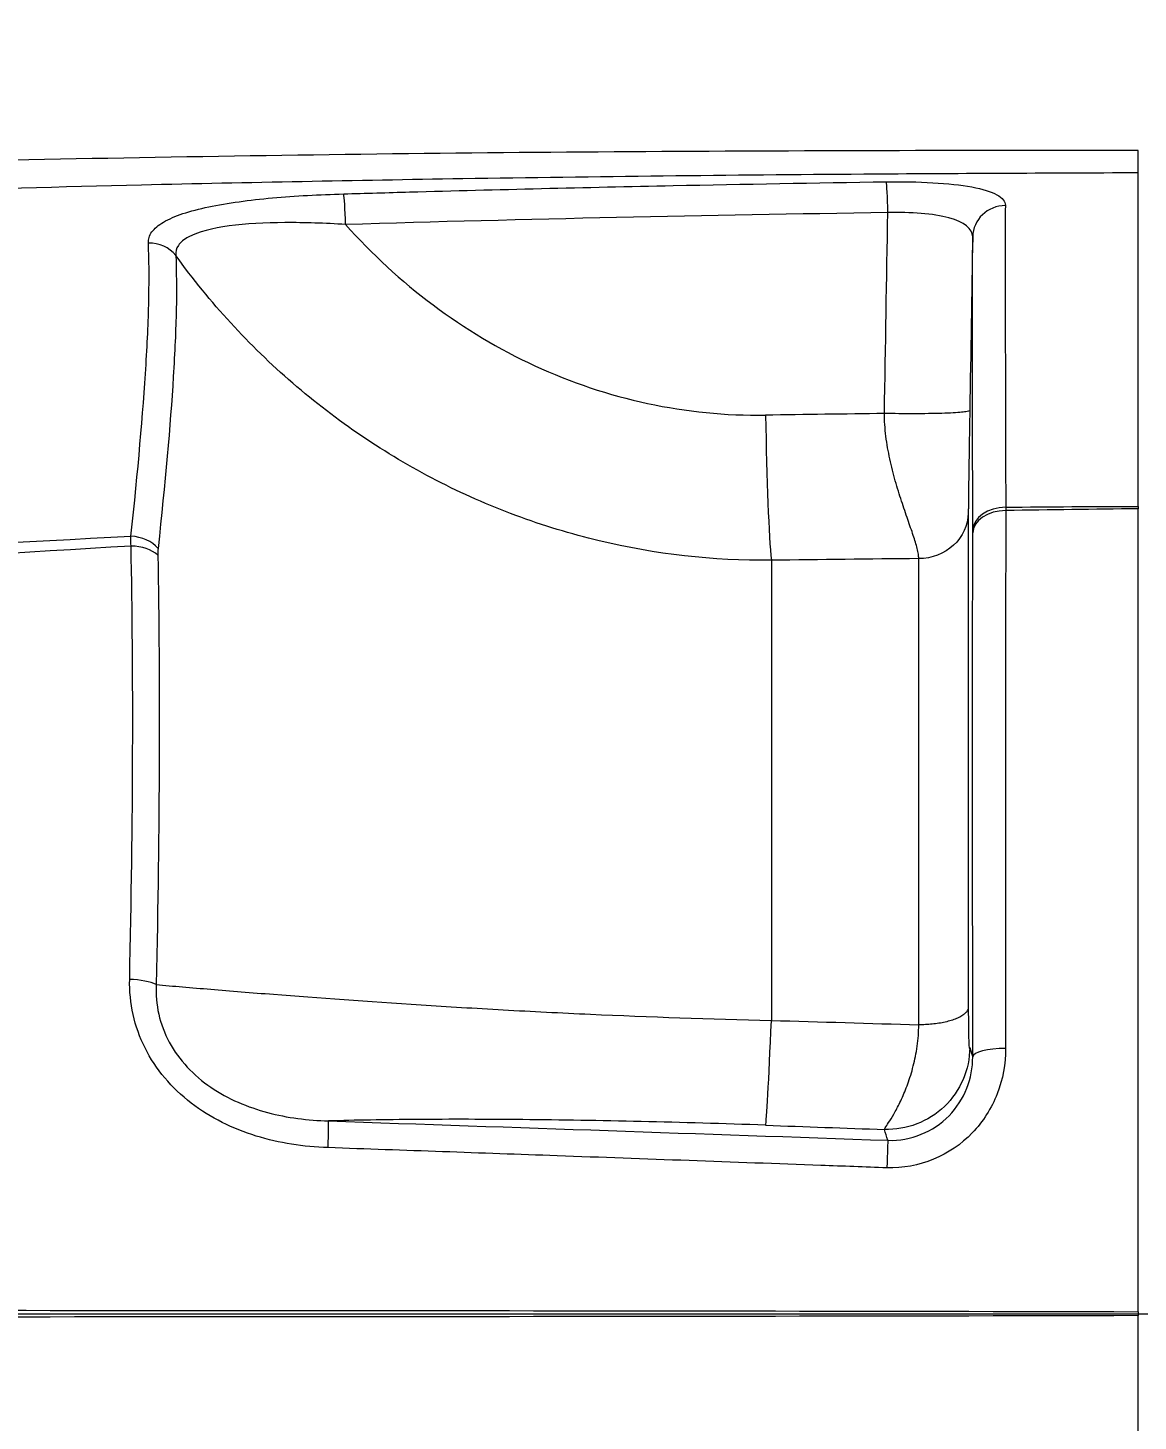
# Model space of a CAD drawing. Header units: millimetres. Extents: x 0 to 594, y 0 to 532.
# Drawn here: x 175.24 to 178.605, y 330.574 to 334.796 of the extents above; entities that cross this region are included whole.
import ezdxf
from ezdxf.lldxf.tags import DXFTag

# ---------------------------------------------------------------- set-up
doc = ezdxf.new("R2010")
doc.units = ezdxf.units.MM
for name, color, linetype, true_color in [('1', 7, 'Continuous', 0xffffff), ('10', 7, 'Continuous', 0xffffff), ('11', 7, 'Continuous', 0xffffff), ('4', 7, 'Continuous', 0xffffff)]:
    doc.layers.add(name, color=color, linetype=linetype, true_color=true_color)
doc.styles.add('iso-1', font='isocp.shx')
tags = doc.linetypes.add('DASHED', pattern=[25.72, 12.86, -12.86]).pattern_tags.tags
tags[6:7] = [DXFTag(74, 4), DXFTag(75, 0), DXFTag(340, '0'), DXFTag(46, 0.0), DXFTag(50, 0.0), DXFTag(44, 0.0), DXFTag(45, 0.0)]
tags[4:5] = [DXFTag(74, 4), DXFTag(75, 0), DXFTag(340, '0'), DXFTag(46, 0.0), DXFTag(50, 0.0), DXFTag(44, 0.0), DXFTag(45, 0.0)]
doc.dimstyles.get("Standard").update_dxf_attribs({"dimtxt": 0.18, "dimasz": 0.18, "dimexe": 0.18, "dimexo": 0.0625, "dimgap": 0.09, "dimtad": 0, "dimtih": 1, "dimtoh": 1, "dimdec": 4, "dimzin": 0, "dimdsep": 46, "dimtxsty": 'Standard', "dimcen": 0.09, "dimadec": 0, "dimazin": 0, "dimtfac": 1, "dimtdec": 4, "dimtofl": 0, "dimtmove": 0, "dimatfit": 3, "dimfxl": 1, "dimtolj": 1, "dimtzin": 0, "dimarcsym": 0})

# ---------------------------------------------------------------- blocks, each defined once
blk = doc.blocks.new('_U0')
at = {"layer": '1', "color": 250, "lineweight": 13}
for p, q in [((163.104778, 323.899195), (163.104778, 366.111489)), ((195.854778, 334.849195), (195.854778, 366.111489)), ((163.104778, 364.611489), (195.854778, 364.611489))]:
    blk.add_line(p, q, dxfattribs=at)
at = {"layer": '1', "color": 250, "lineweight": 18}
for points in [[(163.104778, 364.611489), (166.604776, 365.072273), (166.604779, 364.150705), (163.104778, 364.611489)], [(195.854778, 364.611489), (192.35478, 364.150705), (192.354776, 365.072273), (195.854778, 364.611489)]]:
    blk.add_solid(points, dxfattribs=at)
at = {"layer": '1', "color": 250, "linetype": 'Continuous', "lineweight": 18, "insert": (177.088725, 365.182542), "char_height": 3.5, "attachment_point": 7, "line_spacing_factor": 0.963855, "style": 'iso-1'}
blk.add_mtext('\\W0.6850;655', dxfattribs=at)

msp = doc.modelspace()

# ---------------------------------------------------------------- linework, layer by layer
at = {"layer": '1', "color": 250, "linetype": 'Continuous', "lineweight": 13}
msp.add_arc((163.10478, 409.45204), 121.09098, 275, 90, dxfattribs=at)
at = {"layer": '10', "color": 250, "linetype": 'Continuous', "lineweight": 18}
msp.add_arc((163.10478, 284.3992), 72.5978, 295, 185, dxfattribs=at)
at = {"layer": '11', "color": 250, "linetype": 'DASHED', "lineweight": 18}
msp.add_line((163.10478, 330.8992), (195.85478, 330.8992), dxfattribs=at)
at = {"layer": '4', "color": 250, "linetype": 'Continuous', "lineweight": 18}
msp.add_line((178.09011, 333.32509), (178.09011, 331.82734), dxfattribs=at)
at = {"layer": '4', "color": 250, "linetype": 'Continuous', "lineweight": 13}
for p, q in [((177.49312, 333.18232), (177.49312, 331.78792)), ((177.94014, 331.77467), (177.94014, 333.18743))]:
    msp.add_line(p, q, dxfattribs=at)
for centre, major_axis, ratio, start_param, end_param in [((177.84254, 334.23062), (-0.00148, 0.09999), 0.03572, 4.7641925, 6.1245199), ((176.19931, 334.1946), (-0.00294, 0.09996), 0.03647, 4.7636669, 6.0867634), ((178.20332, 334.16068), (0.1, -0.00014), 0.967974, 1.5823092, 3.1254533), ((175.60795, 334.04884), (0.09989, 0.00478), 0.949044, 0.5942952, 1.5544445), ((212.33498, 330.86208), (-84.67315, 0.15933), 0.034919, 5.132102, 5.1367653), ((177.49312, 333.64826), (-0.00695, 0.49995), 0.035671, 1.6226337, 2.7701312), ((178.20337, 333.27085), (0.1, 0.00006), 0.722424, 1.5687077, 3.1237349), ((178.20337, 333.26407), (0.1, -0.00005), 0.688511, 1.5684692, 3.1245182), ((175.55194, 333.18002), (0.09935, -0.01135), 0.750714, 0.6801751, 1.6519392), ((175.55108, 333.16002), (0.09998, 0.00193), 0.653354, 0.5853299, 1.5415417), ((212.25958, 330.89623), (-84.54083, 0.12961), 0.028975, 5.1304528, 5.1362461), ((175.54603, 331.8801), (0.09997, -0.00231), 0.320657, 0.6013482, 1.5541522), ((177.49312, 331.9693), (0.01784, 0.49968), 0.013885, 3.1939257, 4.3414232), ((212.08102, 330.90262), (-84.28519, 2.44128), 0.001515, 1.1479832, 1.1537916), ((178.20342, 331.67731), (0.1, 0.00005), 0.256977, 1.5728273, 3.1240241), ((176.14751, 331.38335), (0.00342, 0.09994), 0.014945, 4.9035009, 6.2308515), ((211.88485, 330.40981), (-84.03053, 2.93092), 0.00182, 1.1489712, 1.1536651), ((177.84275, 331.32471), (0.0035, 0.09994), 0.000979, 0.052328, 1.4058162)]:
    msp.add_ellipse(centre, major_axis=major_axis, ratio=ratio, start_param=start_param, end_param=end_param, dxfattribs=at)
at = {"layer": '4', "color": 250, "linetype": 'Continuous', "lineweight": 18}
for points, knots in [([(178.60478, 334.42433), (178.09016, 334.4242), (177.57684, 334.42346), (176.5527, 334.41681), (176.04182, 334.41056), (174.50719, 334.38242), (173.48336, 334.35174), (172.4584, 334.31274)], [0, 0, 0, 0, 0.25, 0.25, 0.5, 0.5, 1, 1, 1, 1]), ([(178.60478, 333.34556), (178.60478, 333.48817), (178.60478, 333.61663), (178.60478, 333.84629), (178.60478, 333.94795), (178.60478, 334.20675), (178.60478, 334.31405), (178.60478, 334.35627)], [0, 0, 0, 0, 0.25, 0.25, 0.5, 0.5, 1, 1, 1, 1]), ([(178.60478, 330.90516), (178.60478, 331.13217), (178.60478, 331.35495), (178.60478, 331.68303), (178.60478, 331.79137), (178.60478, 332.00597), (178.60478, 332.11277), (178.60478, 332.42493), (178.60478, 332.62241), (178.60478, 332.99666), (178.60478, 333.17441), (178.60478, 333.33814)], [0, 0, 0, 0, 0.25, 0.25, 0.375, 0.375, 0.5, 0.5, 0.75, 0.75, 1, 1, 1, 1]), ([(178.60478, 328.46025), (178.60478, 328.62388), (178.60478, 328.79937), (178.60478, 329.07969), (178.60478, 329.176), (178.60478, 329.37444), (178.60478, 329.47712), (178.60478, 329.78932), (178.60478, 330.00287), (178.60478, 330.44054), (178.60478, 330.66607), (178.60478, 330.89323)], [0, 0, 0, 0, 0.25, 0.25, 0.375, 0.375, 0.5, 0.5, 0.75, 0.75, 1, 1, 1, 1])]:
    msp.add_open_spline(points, degree=3, knots=knots, dxfattribs=at)
for points in [[(178.60478, 334.35628), (178.60478, 334.36605), (178.60478, 334.38874), (178.60478, 334.42433)], [(178.60478, 333.34556), (178.60478, 333.34313), (178.60478, 333.34065), (178.60478, 333.33814)], [(178.60478, 330.90516), (178.60478, 330.90119), (178.60478, 330.8972), (178.60478, 330.89323)]]:
    msp.add_open_spline(points, degree=3, dxfattribs=at)
at = {"layer": '4', "color": 250, "linetype": 'Continuous', "lineweight": 13}
for points, knots in [([(178.60478, 334.35627), (178.3276, 334.35514), (177.64525, 334.35235), (176.63845, 334.34102), (175.42325, 334.31723), (174.33874, 334.28565), (173.2776, 334.24748), (172.70204, 334.22353), (172.40094, 334.21101)], [0, 0, 0, 0, 0.1339893, 0.3298528, 0.4867137, 0.7215288, 0.8543246, 1, 1, 1, 1]), ([(176.19713, 334.29266), (176.26372, 334.29464), (176.33031, 334.29657), (176.66327, 334.30588), (176.92966, 334.31233), (177.41125, 334.32227), (177.62644, 334.32609), (177.84164, 334.32936)], [0, 0, 0, 0, 0.1214961, 0.1214961, 0.6074867, 0.6074867, 1, 1, 1, 1]), ([(177.84164, 334.32936), (177.89014, 334.3301), (177.9382, 334.32917), (178.02693, 334.32394), (178.0674, 334.31959), (178.13332, 334.30746), (178.15932, 334.29955), (178.19366, 334.28068), (178.20235, 334.26964), (178.2023, 334.25747)], [0, 0, 0, 0, 0.25, 0.25, 0.5, 0.5, 0.75, 0.75, 1, 1, 1, 1]), ([(175.60504, 334.1437), (175.6045, 334.15534), (175.608, 334.16647), (175.62337, 334.18777), (175.63545, 334.19799), (175.6829, 334.22586), (175.7306, 334.24134), (175.84531, 334.26543), (175.91115, 334.27407), (176.0509, 334.28663), (176.12359, 334.29046), (176.19713, 334.29266)], [0, 0, 0, 0, 0.125, 0.125, 0.25, 0.25, 0.5, 0.5, 0.75, 0.75, 1, 1, 1, 1]), ([(178.10334, 334.16238), (178.10349, 334.18708), (178.07824, 334.20746), (177.98407, 334.2326), (177.91538, 334.23781), (177.84603, 334.23585)], [0, 0, 0, 0, 0.5, 0.5, 1, 1, 1, 1]), ([(178.2023, 334.25747), (178.20199, 334.17749), (178.20193, 334.06024), (178.20224, 333.83032), (178.20241, 333.74401), (178.20287, 333.55541), (178.20317, 333.45324), (178.20354, 333.3431)], [0, 0, 0, 0, 0.5, 0.5, 0.75, 0.75, 1, 1, 1, 1]), ([(176.2028, 334.19983), (176.14055, 334.20365), (176.07887, 334.20585), (175.95839, 334.20517), (175.90111, 334.20231), (175.79887, 334.18858), (175.7556, 334.17758), (175.7131, 334.15472), (175.70241, 334.1459), (175.68943, 334.12691), (175.68692, 334.11674), (175.68817, 334.10588)], [0, 0, 0, 0, 0.25, 0.25, 0.5, 0.5, 0.75, 0.75, 0.875, 0.875, 1, 1, 1, 1]), ([(176.2028, 334.19983), (176.28247, 334.11039), (176.37083, 334.02872), (176.56465, 333.88362), (176.66747, 333.8221), (176.8852, 333.72161), (177.00124, 333.68266), (177.23531, 333.63243), (177.35441, 333.62043), (177.47567, 333.62211)], [0, 0, 0, 0, 0.25, 0.25, 0.5, 0.5, 0.75, 0.75, 1, 1, 1, 1]), ([(178.10338, 333.27209), (178.10332, 333.37933), (178.10328, 333.47881), (178.10321, 333.66245), (178.10319, 333.74649), (178.10318, 333.97035), (178.10323, 334.0845), (178.10334, 334.16238)], [0, 0, 0, 0, 0.25, 0.25, 0.5, 0.5, 1, 1, 1, 1]), ([(175.55238, 333.25528), (175.57342, 333.45361), (175.58898, 333.62701), (175.60253, 333.84988), (175.60542, 333.91794), (175.60779, 334.0411), (175.60727, 334.09613), (175.60504, 334.1437)], [0, 0, 0, 0, 0.5, 0.5, 0.75, 0.75, 1, 1, 1, 1]), ([(175.68817, 334.10588), (175.6903, 334.0587), (175.69073, 334.00395), (175.68819, 333.88119), (175.68523, 333.81325), (175.67147, 333.59051), (175.65579, 333.41692), (175.63454, 333.2181)], [0, 0, 0, 0, 0.25, 0.25, 0.5, 0.5, 1, 1, 1, 1]), ([(177.49312, 333.18232), (177.31583, 333.18073), (177.14194, 333.2006), (176.88604, 333.26163), (176.80103, 333.28745), (176.63593, 333.34882), (176.55585, 333.38426), (176.40048, 333.46436), (176.32519, 333.50903), (176.17942, 333.60768), (176.10899, 333.66174), (175.91008, 333.83379), (175.79191, 333.96271), (175.68817, 334.10588)], [0, 0, 0, 0, 0.25, 0.25, 0.375, 0.375, 0.5, 0.5, 0.625, 0.625, 0.75, 0.75, 1, 1, 1, 1]), ([(177.94014, 333.18743), (177.93979, 333.19187), (177.93908, 333.20096), (177.93422, 333.22316), (177.92398, 333.25661), (177.9069, 333.30488), (177.89103, 333.35126), (177.8781, 333.39153), (177.86558, 333.43338), (177.85157, 333.48826), (177.84127, 333.54624), (177.83658, 333.59269), (177.83612, 333.61586), (177.83589, 333.62708)], [0, 0, 0, 0, 0.0604155, 0.1239667, 0.2489313, 0.3752184, 0.5037061, 0.5676543, 0.6312929, 0.7578359, 0.8808038, 0.9422781, 1, 1, 1, 1]), ([(178.09458, 333.63597), (178.09438, 333.62424), (178.09408, 333.60628), (178.09367, 333.58181), (178.09321, 333.55496), (178.09262, 333.51913), (178.09189, 333.47402), (178.09121, 333.42831), (178.09062, 333.38492), (178.09029, 333.35441), (178.09014, 333.33517), (178.09012, 333.32842), (178.09012, 333.32509)], [0, 0, 0, 0, 0.0979765, 0.1499299, 0.2047423, 0.322433, 0.4488477, 0.5829429, 0.7201168, 0.8594995, 0.9305268, 1, 1, 1, 1]), ([(178.09012, 333.32509), (178.08944, 333.28882), (178.07297, 333.25303), (178.01758, 333.20218), (177.97897, 333.18743), (177.94014, 333.18743)], [0, 0, 0, 0, 0.5, 0.5, 1, 1, 1, 1]), ([(178.20364, 333.33292), (178.20317, 333.10323), (178.2029, 332.85135), (178.20278, 332.44138), (178.20279, 332.29854), (178.20292, 332.00574), (178.20304, 331.85603), (178.20321, 331.703)], [0, 0, 0, 0, 0.5, 0.5, 0.75, 0.75, 1, 1, 1, 1]), ([(178.10344, 331.67771), (178.10337, 331.82677), (178.10331, 331.97258), (178.10324, 332.25778), (178.10322, 332.39692), (178.1032, 332.79624), (178.10326, 333.04158), (178.10338, 333.2653)], [0, 0, 0, 0, 0.25, 0.25, 0.5, 0.5, 1, 1, 1, 1]), ([(159.85478, 332.75211), (160.51105, 332.69023), (161.16689, 332.65177), (162.47791, 332.6072), (163.13312, 332.60115), (165.09821, 332.61697), (166.4083, 332.67239), (169.02181, 332.82027), (170.32622, 332.91339), (172.93681, 333.09726), (174.24287, 333.18874), (175.55238, 333.25528)], [0, 0, 0, 0, 0.125, 0.125, 0.25, 0.25, 0.5, 0.5, 0.75, 0.75, 1, 1, 1, 1]), ([(175.55274, 333.22537), (174.24325, 333.14831), (172.93771, 333.04535), (170.32857, 332.83703), (169.02512, 332.73087), (166.41326, 332.55348), (165.10402, 332.4815), (163.13841, 332.43703), (162.48274, 332.43291), (161.16999, 332.45559), (160.51292, 332.48235), (159.85478, 332.53117)], [0, 0, 0, 0, 0.25, 0.25, 0.5, 0.5, 0.75, 0.75, 0.875, 0.875, 1, 1, 1, 1]), ([(175.54843, 331.91212), (175.55377, 332.15387), (175.55679, 332.38421), (175.55817, 332.82276), (175.55652, 333.03212), (175.55274, 333.22537)], [0, 0, 0, 0, 0.5, 0.5, 1, 1, 1, 1]), ([(175.63372, 333.19772), (175.6372, 333.00641), (175.63866, 332.799), (175.6371, 332.3644), (175.6341, 332.13606), (175.62888, 331.89633)], [0, 0, 0, 0, 0.5, 0.5, 1, 1, 1, 1]), ([(176.14963, 331.40228), (176.07505, 331.40493), (176.00232, 331.41584), (175.86171, 331.45921), (175.79334, 331.49241), (175.70553, 331.55995), (175.67831, 331.58577), (175.63144, 331.64151), (175.61138, 331.67168), (175.5623, 331.76966), (175.54686, 331.84085), (175.54843, 331.91212)], [0, 0, 0, 0, 0.25, 0.25, 0.5, 0.5, 0.625, 0.625, 0.75, 0.75, 1, 1, 1, 1]), ([(175.62888, 331.89633), (175.62592, 331.83672), (175.63905, 331.77625), (175.69788, 331.66725), (175.74268, 331.6206), (175.84645, 331.5498), (175.906, 331.5248), (176.02646, 331.49272), (176.0882, 331.485), (176.151, 331.48315)], [0, 0, 0, 0, 0.25, 0.25, 0.5, 0.5, 0.75, 0.75, 1, 1, 1, 1]), ([(175.62888, 331.89633), (175.67962, 331.89193), (175.73534, 331.88719), (175.85401, 331.87736), (175.91729, 331.87225), (176.11899, 331.85651), (176.27081, 331.84539), (176.51208, 331.82984), (176.59513, 331.82481), (176.76661, 331.81528), (176.85542, 331.81077), (177.1235, 331.7986), (177.30728, 331.79221), (177.49312, 331.78792)], [0, 0, 0, 0, 0.125, 0.125, 0.25, 0.25, 0.5, 0.5, 0.625, 0.625, 0.75, 0.75, 1, 1, 1, 1]), ([(178.09012, 331.82734), (178.09012, 331.81973), (178.09014, 331.80436), (178.09029, 331.77686), (178.09075, 331.73693), (178.09163, 331.7116), (178.09261, 331.7037), (178.09321, 331.70362), (178.09366, 331.70477), (178.09408, 331.70609), (178.09438, 331.70586), (178.09458, 331.7057)], [0, 0, 0, 0, 0.0693361, 0.1399941, 0.2788984, 0.5491967, 0.6764905, 0.7940689, 0.8486947, 0.9009371, 1, 1, 1, 1]), ([(177.83589, 331.45743), (177.83612, 331.45824), (177.83658, 331.45992), (177.84123, 331.46731), (177.85153, 331.48261), (177.8657, 331.50593), (177.87806, 331.52938), (177.89097, 331.55592), (177.90709, 331.5944), (177.92385, 331.64816), (177.93422, 331.69883), (177.93909, 331.74153), (177.93979, 331.76379), (177.94014, 331.77467)], [0, 0, 0, 0, 0.058273, 0.1203076, 0.2431633, 0.3693185, 0.4335888, 0.4976332, 0.6251943, 0.7524171, 0.87671, 0.9396899, 1, 1, 1, 1]), ([(178.09458, 331.7057), (178.09419, 331.63913), (178.06582, 331.57314), (177.96965, 331.48085), (177.90251, 331.45516), (177.83589, 331.45743)], [0, 0, 0, 0, 0.5, 0.5, 1, 1, 1, 1]), ([(178.20321, 331.703), (178.20326, 331.65614), (178.19476, 331.60982), (178.16046, 331.5219), (178.13477, 331.48115), (178.03606, 331.37827), (177.94034, 331.33755), (177.84323, 331.34112)], [0, 0, 0, 0, 0.25, 0.25, 0.5, 0.5, 1, 1, 1, 1]), ([(178.09458, 331.7057), (178.09732, 331.69696), (178.10009, 331.68821), (178.10307, 331.67887), (178.10325, 331.67829), (178.10344, 331.67771)], [0, 0, 0, 0, 0.9377425, 0.9377425, 1, 1, 1, 1]), ([(177.84624, 331.42451), (177.91585, 331.42204), (177.98455, 331.45071), (178.07869, 331.54724), (178.1036, 331.61296), (178.10344, 331.67771)], [0, 0, 0, 0, 0.5, 0.5, 1, 1, 1, 1]), ([(177.47567, 331.47029), (177.34768, 331.47486), (177.22209, 331.47854), (176.97553, 331.48422), (176.8538, 331.48621), (176.62684, 331.4883), (176.51937, 331.48846), (176.32058, 331.48704), (176.23112, 331.48549), (176.151, 331.48315)], [0, 0, 0, 0, 0.25, 0.25, 0.5, 0.5, 0.75, 0.75, 1, 1, 1, 1]), ([(177.84323, 331.34112), (177.77661, 331.34358), (177.70999, 331.34602), (177.37687, 331.35823), (177.11038, 331.36789), (176.61247, 331.38581), (176.38104, 331.39407), (176.14963, 331.40228)], [0, 0, 0, 0, 0.1180101, 0.1180101, 0.5900572, 0.5900572, 1, 1, 1, 1]), ([(159.85478, 330.92021), (160.63856, 330.92001), (161.42105, 330.91896), (162.98483, 330.91657), (163.76611, 330.91524), (166.1091, 330.91188), (167.67003, 330.91061), (170.79241, 330.9097), (172.35386, 330.90993), (175.47839, 330.90942), (177.04118, 330.90895), (178.60478, 330.90516)], [0, 0, 0, 0, 0.125, 0.125, 0.25, 0.25, 0.5, 0.5, 0.75, 0.75, 1, 1, 1, 1]), ([(178.60478, 330.89323), (177.04118, 330.88944), (175.47839, 330.88897), (172.35386, 330.88846), (170.79241, 330.88869), (167.67003, 330.88778), (166.1091, 330.88651), (163.76611, 330.88315), (162.98483, 330.88182), (161.42105, 330.87943), (160.63856, 330.87838), (159.85478, 330.87818)], [0, 0, 0, 0, 0.25, 0.25, 0.5, 0.5, 0.75, 0.75, 0.875, 0.875, 1, 1, 1, 1])]:
    msp.add_open_spline(points, degree=3, knots=knots, dxfattribs=at)
for points in [[(177.84603, 334.23585), (177.29819, 334.22772), (176.75044, 334.21594), (176.2028, 334.19983)], [(177.83589, 333.62708), (177.83924, 333.83001), (177.84262, 334.03293), (177.84603, 334.23585)], [(178.10334, 334.16238), (178.10039, 333.98691), (178.09747, 333.81144), (178.09458, 333.63597)], [(178.20354, 333.3431), (178.33727, 333.34451), (178.47102, 333.34535), (178.60478, 333.34556)], [(178.20354, 333.3431), (178.20357, 333.33978), (178.20361, 333.33639), (178.20364, 333.33292)], [(178.60478, 333.33814), (178.47105, 333.33702), (178.33733, 333.33526), (178.20364, 333.33292)], [(178.10338, 333.2653), (178.10338, 333.26761), (178.10338, 333.26988), (178.10338, 333.27209)], [(175.55274, 333.22537), (175.5522, 333.23601), (175.55208, 333.24603), (175.55238, 333.25528)], [(175.63454, 333.2181), (175.63387, 333.21178), (175.63359, 333.20495), (175.63372, 333.19772)], [(176.151, 331.48315), (176.71606, 331.46383), (177.28114, 331.4443), (177.84624, 331.42451)], [(177.84624, 331.42451), (177.84276, 331.43548), (177.83931, 331.44646), (177.83589, 331.45743)]]:
    msp.add_open_spline(points, degree=3, dxfattribs=at)
for points, weights in [([(178.09458, 333.63597), (178.09308, 333.62238), (177.83589, 333.62708)], [1, 0.696744211055, 1]), ([(178.09012, 331.82734), (178.08754, 331.77467), (177.94014, 331.77467)], [1, 0.713250449154, 1])]:
    msp.add_rational_spline(points, weights, degree=2, dxfattribs=at)

# ---------------------------------------------------------------- dimensions: what is measured, and where the dimension line sits
at = {"layer": '1', "color": 250, "linetype": 'Continuous', "lineweight": 18}
dim = msp.add_linear_dim(base=(195.85478, 364.61149), p1=(163.10478, 323.3992), p2=(195.85478, 330.8992), dimstyle='Standard', override={"dimtxt": 3.5, "dimasz": 3.5, "dimexe": 1.5, "dimexo": 0.5, "dimgap": 1.75, "dimtad": 1, "dimtih": 1, "dimtoh": 0, "dimdec": 2, "dimlfac": 20, "dimzin": 8, "dimdsep": 46, "dimlunit": 2, "dimtxsty": 'iso-1', "dimsah": 1, "dimse1": 0, "dimse2": 0, "dimsd1": 0, "dimsd2": 0, "dimclrd": 250, "dimclre": 250, "dimclrt": 250, "dimtol": 0, "dimtm": -0.1, "dimtfac": 0.7, "dimtdec": 2, "dimtofl": 1, "dimtmove": 0, "dimatfit": 2, "dimtzin": 8, "dimlwd": 13, "dimlwe": 13}, dxfattribs=at)
dim.commit()
dim.dimension.update_dxf_attribs({"geometry": '_U0', "text_midpoint": (179.47978, 364.61149), "dimtype": 160})

doc.saveas('drawing.dxf')
